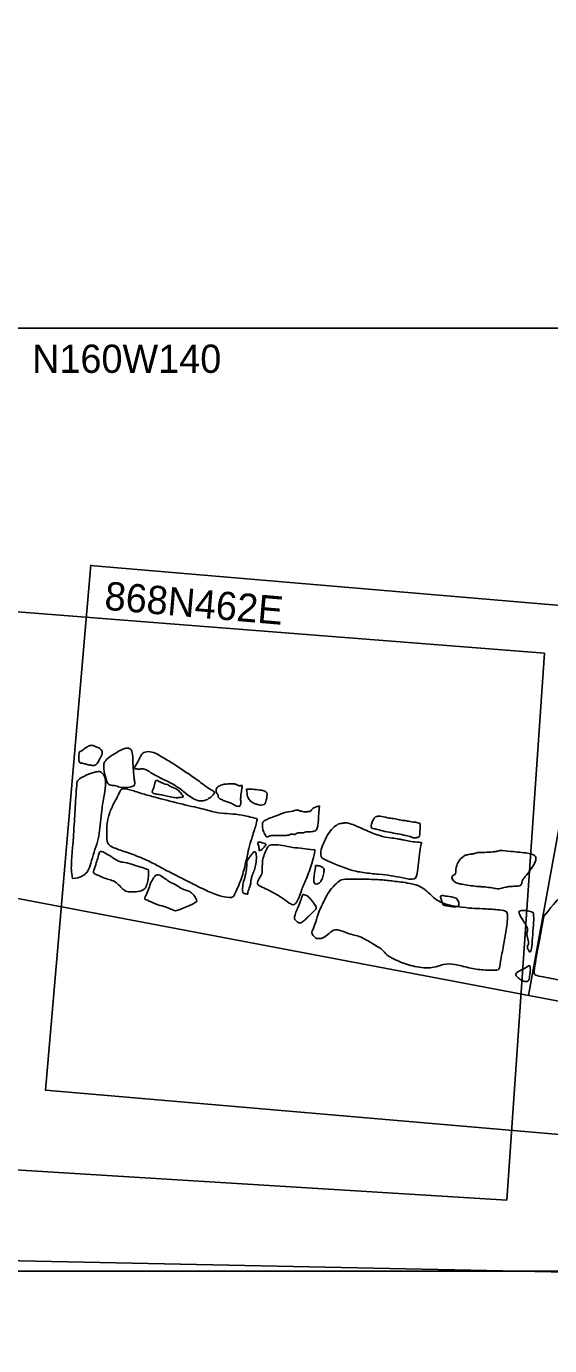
# Model space of a CAD drawing. Extents: x -200 to -100, y 65 to 200.
# Drawn here: x -139.86 to -134.31, y 149.21 to 163.2 of the extents above; entities that cross this region are included whole.
import ezdxf

# ---------------------------------------------------------------- set-up
doc = ezdxf.new("R2010")
doc.units = 0
for name, color, linetype in [('1976 grid', 7, 'Continuous'), ('1976_868N462E', 7, 'Continuous'), ('1990 grid', 7, 'Continuous'), ('874N462E', 7, 'Continuous'), ('Limits of excavation', 7, 'Continuous'), ('Quadrat IDs', 7, 'Continuous'), ('Quadrat Labels', 7, 'Continuous'), ('Quadrats in DB', 7, 'Continuous'), ('Stone', 7, 'Continuous')]:
    doc.layers.add(name, color=color, linetype=linetype)

msp = doc.modelspace()

# ---------------------------------------------------------------- linework, layer by layer
at = {"layer": '1976 grid'}
msp.add_lwpolyline([(-134.361, 156.553), (-140.084, 157.003), (-140.433, 151.103), (-134.761, 150.753)], close=True, dxfattribs=at)
at = {"layer": '1976_868N462E'}
for points in [[(-139.292, 155.512), (-139.274, 155.512), (-139.249, 155.532), (-139.232, 155.549), (-139.198, 155.566), (-139.168, 155.582), (-139.129, 155.565), (-139.085, 155.552), (-139.05, 155.52), (-139.05, 155.479), (-139.08, 155.428), (-139.103, 155.38), (-139.131, 155.358), (-139.183, 155.367), (-139.22, 155.375), (-139.26, 155.388), (-139.295, 155.388), (-139.301, 155.423), (-139.301, 155.459), (-139.292, 155.512), (-139.292, 155.512), (-139.292, 155.512)], [(-138.746, 155.533), (-138.759, 155.544), (-138.779, 155.55), (-138.823, 155.542), (-138.866, 155.52), (-138.975, 155.455), (-139.031, 155.401), (-139.037, 155.362), (-139.03, 155.287), (-138.998, 155.165), (-138.964, 155.151), (-138.904, 155.151), (-138.857, 155.123), (-138.749, 155.133), (-138.713, 155.145), (-138.702, 155.168), (-138.71, 155.202), (-138.715, 155.261), (-138.726, 155.351), (-138.726, 155.496), (-138.746, 155.533), (-138.746, 155.533), (-138.746, 155.533)], [(-137.861, 155.076), (-137.87, 155.092), (-137.897, 155.104), (-137.973, 155.155), (-138.061, 155.224), (-138.308, 155.391), (-138.422, 155.454), (-138.487, 155.497), (-138.563, 155.516), (-138.629, 155.497), (-138.652, 155.446), (-138.681, 155.387), (-138.71, 155.343), (-138.71, 155.327), (-138.686, 155.327), (-138.66, 155.323), (-138.617, 155.329), (-138.572, 155.314), (-138.497, 155.259), (-138.415, 155.223), (-138.327, 155.18), (-138.223, 155.117), (-138.154, 155.055), (-138.011, 154.958), (-137.883, 155.03), (-137.861, 155.076), (-137.861, 155.076), (-137.861, 155.076)], [(-139.367, 154.165), (-139.32, 154.165), (-139.267, 154.184), (-139.212, 154.223), (-139.179, 154.295), (-139.148, 154.414), (-139.108, 154.527), (-139.08, 154.639), (-139.069, 154.764), (-139.059, 154.881), (-139.029, 155.049), (-139.01, 155.19), (-139.028, 155.255), (-139.067, 155.304), (-139.119, 155.295), (-139.189, 155.277), (-139.309, 155.217), (-139.319, 155.186), (-139.329, 155.063), (-139.338, 154.914), (-139.344, 154.804), (-139.354, 154.663), (-139.354, 154.605), (-139.366, 154.489), (-139.371, 154.436), (-139.377, 154.338), (-139.381, 154.259), (-139.367, 154.165), (-139.367, 154.165), (-139.367, 154.165)], [(-138.36, 155.16), (-138.392, 155.168), (-138.432, 155.184), (-138.452, 155.194), (-138.479, 155.211), (-138.492, 155.188), (-138.498, 155.159), (-138.498, 155.127), (-138.525, 155.098), (-138.519, 155.07), (-138.495, 155.06), (-138.442, 155.055), (-138.395, 155.045), (-138.327, 155.027), (-138.262, 155.018), (-138.221, 155.025), (-138.185, 155.025), (-138.199, 155.047), (-138.232, 155.09), (-138.272, 155.119), (-138.328, 155.139), (-138.36, 155.16), (-138.36, 155.16), (-138.36, 155.16)], [(-137.406, 154.796), (-137.482, 154.818), (-137.566, 154.837), (-137.699, 154.853), (-137.812, 154.853), (-137.959, 154.897), (-138.182, 154.946), (-138.489, 155.026), (-138.597, 155.053), (-138.738, 155.102), (-138.837, 155.121), (-138.858, 155.105), (-138.882, 155.038), (-138.919, 154.985), (-138.976, 154.861), (-139.003, 154.747), (-139.003, 154.638), (-139.003, 154.527), (-138.938, 154.492), (-138.811, 154.448), (-138.639, 154.388), (-138.482, 154.311), (-138.38, 154.253), (-138.189, 154.158), (-138.101, 154.113), (-137.917, 154.02), (-137.788, 153.971), (-137.663, 153.954), (-137.647, 153.993), (-137.568, 154.167), (-137.527, 154.339), (-137.502, 154.462), (-137.476, 154.555), (-137.42, 154.731), (-137.406, 154.796), (-137.406, 154.796), (-137.406, 154.796)], [(-137.565, 155.149), (-137.589, 155.149), (-137.598, 155.143), (-137.634, 155.167), (-137.67, 155.167), (-137.735, 155.167), (-137.78, 155.16), (-137.828, 155.137), (-137.847, 155.109), (-137.841, 155.092), (-137.841, 155.072), (-137.83, 155.063), (-137.82, 155.049), (-137.82, 155.034), (-137.82, 155.02), (-137.806, 155.013), (-137.767, 154.991), (-137.728, 154.98), (-137.679, 154.96), (-137.651, 154.947), (-137.631, 154.929), (-137.6, 154.929), (-137.59, 154.929), (-137.578, 154.96), (-137.583, 154.985), (-137.583, 155.036), (-137.572, 155.105), (-137.565, 155.149), (-137.565, 155.149), (-137.565, 155.149)], [(-137.52, 155.113), (-137.517, 155.073), (-137.51, 155.028), (-137.491, 154.993), (-137.447, 154.961), (-137.412, 154.953), (-137.389, 154.943), (-137.365, 154.943), (-137.332, 154.943), (-137.317, 154.967), (-137.311, 154.994), (-137.302, 155.04), (-137.302, 155.073), (-137.327, 155.093), (-137.368, 155.102), (-137.47, 155.111), (-137.52, 155.113), (-137.52, 155.113), (-137.52, 155.113)], [(-136.747, 154.936), (-136.783, 154.921), (-136.825, 154.91), (-136.836, 154.875), (-136.858, 154.875), (-136.896, 154.869), (-136.955, 154.878), (-136.972, 154.896), (-137.022, 154.879), (-137.123, 154.866), (-137.238, 154.814), (-137.29, 154.799), (-137.318, 154.782), (-137.351, 154.767), (-137.351, 154.735), (-137.351, 154.693), (-137.336, 154.646), (-137.305, 154.596), (-137.291, 154.61), (-137.259, 154.62), (-137.211, 154.62), (-137.146, 154.62), (-137.078, 154.62), (-137.052, 154.636), (-137.026, 154.636), (-137.006, 154.627), (-136.992, 154.644), (-136.958, 154.653), (-136.916, 154.642), (-136.905, 154.659), (-136.87, 154.659), (-136.826, 154.659), (-136.776, 154.67), (-136.776, 154.693), (-136.764, 154.711), (-136.759, 154.778), (-136.752, 154.877), (-136.747, 154.936), (-136.747, 154.936), (-136.747, 154.936)], [(-135.677, 154.746), (-135.714, 154.762), (-135.773, 154.762), (-135.825, 154.779), (-135.876, 154.779), (-135.949, 154.801), (-136.001, 154.801), (-136.091, 154.825), (-136.143, 154.825), (-136.161, 154.813), (-136.179, 154.783), (-136.197, 154.738), (-136.197, 154.714), (-136.197, 154.694), (-136.169, 154.694), (-136.122, 154.68), (-136.028, 154.658), (-135.942, 154.642), (-135.849, 154.625), (-135.778, 154.608), (-135.741, 154.589), (-135.703, 154.602), (-135.681, 154.602), (-135.681, 154.69), (-135.677, 154.746), (-135.677, 154.746), (-135.677, 154.746)], [(-135.663, 154.547), (-135.731, 154.547), (-135.847, 154.57), (-135.873, 154.576), (-135.937, 154.589), (-136.014, 154.596), (-136.137, 154.621), (-136.316, 154.705), (-136.398, 154.737), (-136.458, 154.759), (-136.495, 154.749), (-136.538, 154.749), (-136.589, 154.716), (-136.652, 154.651), (-136.694, 154.558), (-136.735, 154.469), (-136.735, 154.385), (-136.692, 154.365), (-136.589, 154.318), (-136.425, 154.253), (-136.289, 154.225), (-136.11, 154.207), (-135.986, 154.196), (-135.866, 154.171), (-135.721, 154.137), (-135.705, 154.24), (-135.692, 154.358), (-135.68, 154.488), (-135.663, 154.547), (-135.663, 154.547), (-135.663, 154.547)], [(-136.794, 154.468), (-136.861, 154.468), (-136.919, 154.488), (-137.032, 154.488), (-137.144, 154.52), (-137.229, 154.52), (-137.288, 154.52), (-137.304, 154.484), (-137.335, 154.417), (-137.353, 154.351), (-137.353, 154.28), (-137.353, 154.208), (-137.389, 154.166), (-137.413, 154.101), (-137.376, 154.082), (-137.299, 154.047), (-137.22, 154.004), (-137.145, 153.962), (-137.06, 153.895), (-137.016, 153.876), (-136.976, 153.924), (-136.938, 154.045), (-136.88, 154.169), (-136.81, 154.37), (-136.794, 154.468), (-136.794, 154.468), (-136.794, 154.468)], [(-137.385, 154.456), (-137.36, 154.467), (-137.329, 154.496), (-137.307, 154.536), (-137.341, 154.536), (-137.366, 154.55), (-137.401, 154.55), (-137.401, 154.539), (-137.39, 154.509), (-137.385, 154.456), (-137.385, 154.456), (-137.385, 154.456)], [(-138.559, 154.257), (-138.611, 154.275), (-138.717, 154.308), (-138.821, 154.338), (-138.865, 154.338), (-138.915, 154.369), (-138.995, 154.422), (-139.069, 154.461), (-139.081, 154.44), (-139.099, 154.381), (-139.118, 154.313), (-139.152, 154.226), (-139.131, 154.213), (-139.075, 154.188), (-139.014, 154.161), (-138.943, 154.144), (-138.9, 154.122), (-138.854, 154.071), (-138.812, 154.03), (-138.764, 154.021), (-138.666, 154.021), (-138.595, 154.05), (-138.575, 154.106), (-138.56, 154.161), (-138.559, 154.257), (-138.559, 154.257), (-138.559, 154.257)], [(-137.507, 153.998), (-137.507, 154.028), (-137.491, 154.062), (-137.475, 154.105), (-137.475, 154.141), (-137.464, 154.184), (-137.45, 154.224), (-137.425, 154.287), (-137.415, 154.35), (-137.415, 154.444), (-137.442, 154.453), (-137.455, 154.43), (-137.482, 154.401), (-137.518, 154.351), (-137.518, 154.302), (-137.523, 154.22), (-137.556, 154.121), (-137.562, 154.078), (-137.562, 154.047), (-137.562, 154.018), (-137.551, 154.003), (-137.534, 154.003), (-137.51, 153.997), (-137.507, 153.998), (-137.507, 153.998), (-137.507, 153.998)], [(-135.2, 154.411), (-135.258, 154.378), (-135.302, 154.292), (-135.302, 154.223), (-135.302, 154.209), (-135.352, 154.188), (-135.33, 154.135), (-135.285, 154.113), (-135.236, 154.103), (-135.161, 154.091), (-135.072, 154.078), (-135.04, 154.078), (-135.003, 154.075), (-134.907, 154.065), (-134.865, 154.051), (-134.814, 154.059), (-134.761, 154.075), (-134.715, 154.081), (-134.652, 154.081), (-134.605, 154.089), (-134.598, 154.123), (-134.598, 154.147), (-134.531, 154.22), (-134.505, 154.265), (-134.448, 154.343), (-134.448, 154.409), (-134.516, 154.433), (-134.73, 154.452), (-134.834, 154.464), (-134.859, 154.452), (-134.903, 154.445), (-134.995, 154.44), (-135.086, 154.44), (-135.092, 154.428), (-135.157, 154.421), (-135.2, 154.411), (-135.2, 154.411), (-135.2, 154.411)], [(-138.047, 153.922), (-138.055, 153.947), (-138.068, 153.977), (-138.106, 154.014), (-138.141, 154.036), (-138.187, 154.047), (-138.223, 154.066), (-138.288, 154.108), (-138.338, 154.123), (-138.378, 154.16), (-138.448, 154.206), (-138.478, 154.206), (-138.516, 154.162), (-138.546, 154.093), (-138.568, 154.025), (-138.609, 153.941), (-138.585, 153.941), (-138.484, 153.889), (-138.389, 153.867), (-138.319, 153.84), (-138.277, 153.814), (-138.221, 153.837), (-138.15, 153.865), (-138.083, 153.896), (-138.047, 153.922), (-138.047, 153.922), (-138.047, 153.922)], [(-136.788, 154.303), (-136.788, 154.272), (-136.802, 154.222), (-136.802, 154.177), (-136.812, 154.143), (-136.798, 154.102), (-136.77, 154.102), (-136.731, 154.125), (-136.71, 154.181), (-136.697, 154.241), (-136.697, 154.274), (-136.736, 154.297), (-136.788, 154.303), (-136.788, 154.303), (-136.788, 154.303)], [(-135.693, 154.087), (-135.783, 154.115), (-135.914, 154.129), (-136.044, 154.147), (-136.172, 154.156), (-136.438, 154.156), (-136.517, 154.156), (-136.56, 154.12), (-136.641, 154.035), (-136.672, 153.976), (-136.76, 153.807), (-136.782, 153.701), (-136.825, 153.612), (-136.831, 153.577), (-136.806, 153.552), (-136.778, 153.521), (-136.745, 153.53), (-136.734, 153.524), (-136.687, 153.542), (-136.628, 153.598), (-136.584, 153.626), (-136.523, 153.613), (-136.448, 153.581), (-136.376, 153.563), (-136.31, 153.547), (-136.221, 153.497), (-136.185, 153.475), (-136.124, 153.436), (-136.082, 153.415), (-136.037, 153.349), (-135.933, 153.295), (-135.762, 153.23), (-135.563, 153.202), (-135.428, 153.26), (-135.319, 153.26), (-135.163, 153.214), (-135.004, 153.19), (-134.895, 153.19), (-134.832, 153.19), (-134.832, 153.267), (-134.791, 153.464), (-134.768, 153.607), (-134.737, 153.817), (-134.802, 153.827), (-134.993, 153.844), (-135.104, 153.844), (-135.213, 153.856), (-135.463, 153.89), (-135.59, 154.012), (-135.62, 154.041), (-135.693, 154.087), (-135.693, 154.087), (-135.693, 154.087)], [(-136.924, 153.993), (-136.933, 153.968), (-136.95, 153.922), (-136.96, 153.887), (-136.977, 153.852), (-137.003, 153.789), (-137.017, 153.743), (-137.008, 153.729), (-136.995, 153.716), (-136.979, 153.696), (-136.963, 153.696), (-136.957, 153.689), (-136.934, 153.698), (-136.893, 153.729), (-136.863, 153.764), (-136.815, 153.811), (-136.79, 153.831), (-136.773, 153.859), (-136.807, 153.902), (-136.862, 153.973), (-136.892, 153.989), (-136.924, 153.993), (-136.924, 153.993), (-136.924, 153.993)], [(-135.295, 153.955), (-135.33, 153.968), (-135.405, 153.975), (-135.449, 153.987), (-135.472, 153.974), (-135.45, 153.938), (-135.44, 153.88), (-135.414, 153.88), (-135.363, 153.865), (-135.269, 153.858), (-135.262, 153.911), (-135.295, 153.955), (-135.295, 153.955), (-135.295, 153.955)], [(-134.477, 153.801), (-134.538, 153.829), (-134.641, 153.829), (-134.627, 153.789), (-134.612, 153.753), (-134.577, 153.706), (-134.546, 153.65), (-134.536, 153.622), (-134.541, 153.605), (-134.548, 153.588), (-134.548, 153.574), (-134.541, 153.546), (-134.524, 153.467), (-134.535, 153.457), (-134.546, 153.437), (-134.526, 153.394), (-134.506, 153.372), (-134.491, 153.464), (-134.482, 153.605), (-134.472, 153.733), (-134.477, 153.801), (-134.477, 153.801), (-134.477, 153.801)], [(-134.515, 153.24), (-134.531, 153.24), (-134.584, 153.2), (-134.636, 153.182), (-134.673, 153.149), (-134.657, 153.125), (-134.621, 153.093), (-134.581, 153.075), (-134.528, 153.064), (-134.517, 153.121), (-134.507, 153.208), (-134.515, 153.24), (-134.515, 153.24), (-134.515, 153.24)]]:
    msp.add_open_spline(points, degree=3, dxfattribs=at)
at = {"layer": '1990 grid'}
msp.add_line((-130.88, 173.024), (-134.53, 152.923), dxfattribs=at)
msp.add_lwpolyline([(-150.517, 176.683), (-111.074, 169.333), (-114.966, 149.209), (-154.147, 156.646)], close=True, dxfattribs=at)
at = {"layer": '874N462E'}
msp.add_lwpolyline([(-139.173, 157.491), (-139.651, 151.917), (-134.077, 151.439), (-133.607, 157.011), (-139.178, 157.482)], dxfattribs=at)
at = {"layer": 'Limits of excavation'}
msp.add_lwpolyline([(-159.335, 180.107), (-109.855, 179.136), (-110.059, 169.277), (-100.204, 169.175), (-100.627, 149.296), (-159.925, 150.522)], close=True, dxfattribs=at)
at = {"layer": 'Quadrats in DB'}
for p, q in [((-140, 160), (-130, 160)), ((-130, 150), (-140, 150))]:
    msp.add_line(p, q, dxfattribs=at)
at = {"layer": 'Stone'}
msp.add_open_spline([(-134.367, 153.763), (-134.243, 153.917), (-134.195, 153.974), (-134.132, 153.979), (-134.07, 153.925), (-134.059, 153.875), (-134.032, 153.748), (-134.03, 153.606), (-134.003, 153.471), (-134.026, 153.408), (-134.036, 153.293), (-134.055, 153.206), (-134.068, 153.129), (-134.085, 153.065), (-134.157, 153.079), (-134.257, 153.098), (-134.375, 153.12), (-134.467, 153.138), (-134.475, 153.168), (-134.451, 153.301), (-134.421, 153.466), (-134.4, 153.581), (-134.38, 153.691), (-134.367, 153.763), (-134.367, 153.763), (-134.367, 153.763)], degree=3, dxfattribs=at)

# ---------------------------------------------------------------- texts
at = {"layer": 'Quadrat IDs'}
msp.add_text('868N462E', height=0.3, rotation=355.1, dxfattribs=at).set_placement((-139.034, 157.016))
at = {"layer": 'Quadrat Labels'}
msp.add_text('N160W140', height=0.3, dxfattribs=at).set_placement((-139.795, 159.527))

doc.saveas('drawing.dxf')
